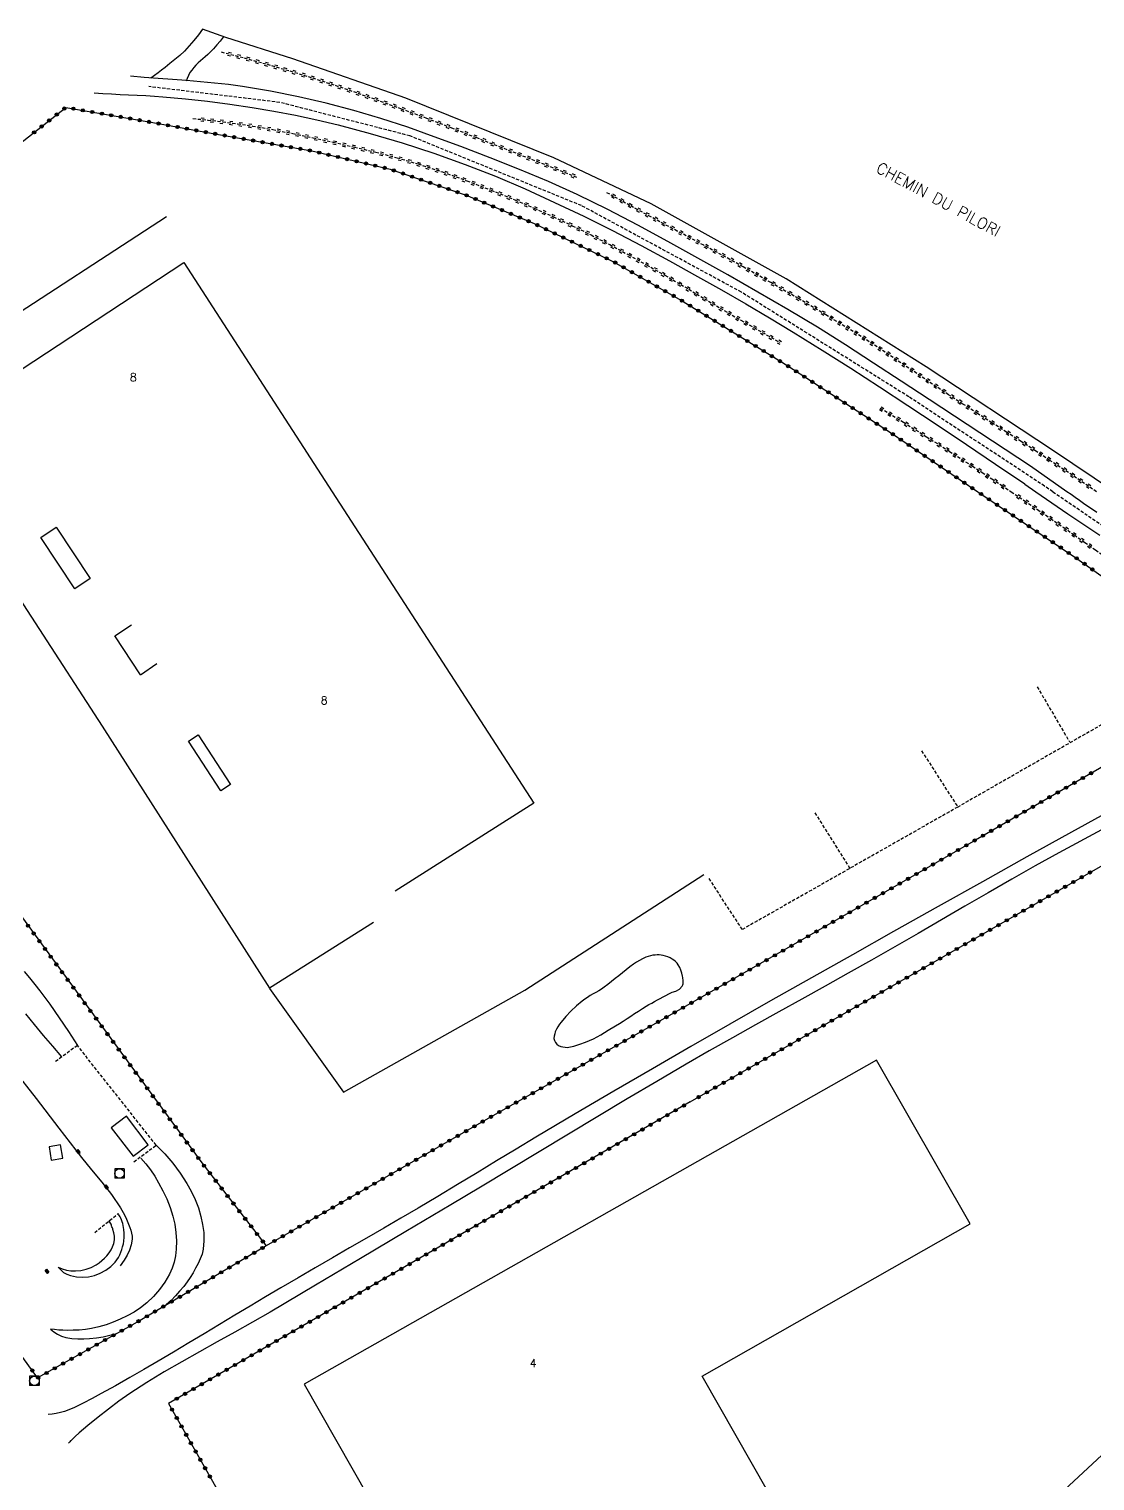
# Model space of a CAD drawing. Header units: millimetres. Extents: x 76000 to 76763, y 157000 to 158000.
# Drawn here: x 76088.7 to 76255.2, y 157516.4 to 157743.3 of the extents above; entities that cross this region are included whole.
import ezdxf
from ezdxf.enums import TextEntityAlignment as Align

# ---------------------------------------------------------------- set-up
doc = ezdxf.new("R2010")
doc.units = ezdxf.units.MM
doc.linetypes.add('DASHED', pattern=[0.75, 0.5, -0.25])
doc.layers.get('0').update_dxf_attribs({"linetype": 'CONTINUOUS'})
for name, color, linetype in [('W0001', 6, 'DASHED'), ('W0008', 7, 'CONTINUOUS'), ('W0017', 7, 'CONTINUOUS'), ('W0071', 7, 'CONTINUOUS'), ('W0101', 7, 'CONTINUOUS'), ('W0104', 1, 'CONTINUOUS'), ('W0112', 1, 'DASHED'), ('W0211', 2, 'CONTINUOUS'), ('W0214', 2, 'CONTINUOUS'), ('W0220', 5, 'DASHED'), ('W0323', 7, 'CONTINUOUS'), ('W0330', 7, 'CONTINUOUS'), ('W0401', 7, 'CONTINUOUS'), ('W0420', 7, 'CONTINUOUS'), ('W0515', 5, 'CONTINUOUS'), ('W0989', 7, 'CONTINUOUS'), ('W0991', 7, 'CONTINUOUS')]:
    doc.layers.add(name, color=color, linetype=linetype)
doc.styles.get("Standard").update_dxf_attribs({"font": 'romans.shx', "width": 0.85})

# ---------------------------------------------------------------- blocks, each defined once
blk = doc.blocks.new('T401')
for p, q in [((-0.3, 0.3), (0, 0.3)), ((-0.3, -0.25), (-0.3, 0.3)), ((-0.3, 0.15), (0, 0.15)), ((-0.3, 0), (0, 0)), ((0, 0.3), (0, -0.25)), ((-0.3, -0.15), (0, -0.15)), ((-0.3, -0.25), (-0.3, -0.3)), ((-0.3, -0.3), (0, -0.3)), ((0, -0.3), (0, -0.25))]:
    blk.add_line(p, q)
blk = doc.blocks.new('T420')
for p, q in [((0.75, 0.75), (-0.75, 0.75)), ((-0.75, 0.75), (-0.75, -0.75)), ((0.75, 0.75), (0.75, -0.75)), ((0.75, -0.75), (-0.75, -0.75))]:
    blk.add_line(p, q)
blk.add_ellipse((0, 0), major_axis=(-0.53, 0.53), ratio=1, start_param=3.926991, end_param=10.210176)
blk = doc.blocks.new('t323o')
at = {"color": 0, "linetype": 'Continuous'}
for radius in [0.25, 0.15]:
    blk.add_circle((0, 0), radius, dxfattribs=at)
blk = doc.blocks.new('t220o')
at = {"color": 0, "linetype": 'Continuous'}
for p, q in [((-0.25, 0.25), (0.25, 0.25)), ((-0.25, -0.25), (0.25, -0.25))]:
    blk.add_line(p, q, dxfattribs=at)

msp = doc.modelspace()

# ---------------------------------------------------------------- linework, layer by layer
at = {"layer": 'W0001'}
for points in [[(76248.64, 157671), (76247.33, 157671.89), (76226.13, 157685.84), (76199.98, 157702.19), (76175.01, 157715.71), (76148.22, 157726.61), (76127.88, 157731.84), (76107.41, 157734.31)], [(76248.64, 157671), (76267.02, 157658.49), (76278.1, 157652.2), (76285.31, 157650.82), (76291.8, 157652.59), (76298.69, 157656.21)]]:
    msp.add_lwpolyline(points, dxfattribs=at)
at = {"layer": 'W0008'}
for points in [[(76245.15, 157674.99), (76241.19, 157677.6), (76237.23, 157680.21), (76233.26, 157682.81), (76229.29, 157685.41), (76224.95, 157688.26), (76220.61, 157691.11), (76216.26, 157693.94), (76211.86, 157696.7), (76207.23, 157699.48), (76202.57, 157702.21), (76197.87, 157704.88), (76193.16, 157707.52), (76188.5, 157710.09), (76183.82, 157712.64), (76179.1, 157715.11), (76174.32, 157717.44), (76169.83, 157719.46), (76165.3, 157721.36), (76160.74, 157723.18), (76156.15, 157724.93), (76152.02, 157726.46), (76147.87, 157727.95), (76143.68, 157729.34), (76139.46, 157730.6), (76135.14, 157731.72), (76130.8, 157732.72), (76126.43, 157733.59), (76122.04, 157734.32), (76119.86, 157734.62), (76117.68, 157734.87), (76115.49, 157735.07), (76113.29, 157735.24), (76111.1, 157735.4), (76108.91, 157735.55), (76106.72, 157735.72), (76104.54, 157735.92)], [(76098.9, 157733.36), (76100.24, 157733.25), (76101.58, 157733.16), (76102.93, 157733.09), (76104.27, 157733.03), (76105.61, 157732.98), (76106.95, 157732.91), (76108.29, 157732.83), (76109.63, 157732.73), (76113.13, 157732.39), (76116.61, 157732.01), (76120.09, 157731.57), (76123.57, 157731.05), (76126.95, 157730.48), (76130.31, 157729.84), (76133.67, 157729.12), (76137, 157728.32), (76142.02, 157726.97), (76147.01, 157725.5), (76151.96, 157723.9), (76156.86, 157722.16), (76161.57, 157720.31), (76166.21, 157718.32), (76170.81, 157716.22), (76175.37, 157714.05), (76179.87, 157711.81), (76184.31, 157709.48), (76188.73, 157707.08), (76193.12, 157704.65), (76196.9, 157702.53), (76200.65, 157700.38), (76204.38, 157698.19), (76208.09, 157695.95), (76212.61, 157693.15), (76217.08, 157690.29), (76221.54, 157687.39), (76225.98, 157684.47), (76230.56, 157681.44), (76235.13, 157678.39), (76239.69, 157675.32), (76244.23, 157672.22)], [(76250.83, 157671), (76245.15, 157674.99)], [(76244.23, 157672.21), (76245.97, 157671)], [(76245.97, 157671), (76248.45, 157669.28), (76250.95, 157667.58), (76253.45, 157665.89), (76255.96, 157664.21)], [(76255.48, 157667.77), (76253.43, 157669.19), (76252.78, 157669.64), (76252.13, 157670.1), (76251.48, 157670.55), (76250.83, 157671)]]:
    msp.add_lwpolyline(points, dxfattribs=at)
at = {"layer": 'W0017'}
for points in [[(76110.19, 157713.98), (76082.47, 157695.93), (76074.93, 157691.48), (76072.37, 157689.05), (76070.06, 157685.58), (76068.51, 157682.97), (76065.59, 157679.99), (76057.98, 157675.3), (76050.79, 157671)], [(76079.16, 157666.68), (76100.14, 157634.39), (76126.26, 157593.46)], [(76126.26, 157593.41), (76137.81, 157577.18), (76166.15, 157593.11), (76194.09, 157611.21)], [(76126.26, 157593.49), (76142.53, 157603.74)], [(76086.26, 157580.78), (76089.82, 157576.19), (76093.37, 157571.59), (76096.93, 157567), (76098.48, 157565.06), (76100.07, 157563.14), (76101.61, 157561.18), (76103.01, 157559.11), (76103.43, 157558.37), (76103.81, 157557.62), (76104.15, 157556.84), (76104.45, 157556.05), (76104.59, 157555.61), (76104.72, 157555.16), (76104.8, 157554.7), (76104.81, 157554.23), (76104.67, 157553.35), (76104.41, 157552.5), (76104.04, 157551.7), (76103.58, 157550.95), (76102.95, 157550.05)]]:
    msp.add_lwpolyline(points, dxfattribs=at)
at = {"layer": 'W0071'}
for points in [[(76115.81, 157743.3), (76115.16, 157742.39), (76114.48, 157741.51), (76113.75, 157740.67), (76112.99, 157739.86), (76112.27, 157739.18), (76111.51, 157738.54), (76110.73, 157737.93), (76109.96, 157737.31), (76109.41, 157736.88), (76108.86, 157736.45), (76108.3, 157736.03), (76107.73, 157735.62)], [(76119.06, 157742.05), (76118.56, 157741.43), (76118.04, 157740.83), (76117.51, 157740.23), (76116.97, 157739.65), (76116.62, 157739.3), (76116.25, 157738.97), (76115.88, 157738.65), (76115.5, 157738.32), (76115.13, 157738), (76114.77, 157737.65), (76114.43, 157737.29), (76114.12, 157736.9), (76113.84, 157736.49), (76113.61, 157736.05), (76113.4, 157735.6), (76113.24, 157735.14)], [(76256.16, 157620.35), (76251.56, 157617.81), (76244.59, 157613.95), (76237.64, 157610.07), (76230.7, 157606.18), (76223.76, 157602.27), (76217.35, 157598.67), (76210.94, 157595.07), (76204.55, 157591.45), (76198.16, 157587.81), (76192.11, 157584.34), (76186.08, 157580.86), (76180.05, 157577.35), (76174.04, 157573.83), (76170.96, 157572), (76167.88, 157570.16), (76164.82, 157568.31), (76161.75, 157566.45), (76158.69, 157564.6), (76155.62, 157562.75), (76152.55, 157560.91), (76149.47, 157559.08), (76146.8, 157557.51), (76144.13, 157555.95), (76141.45, 157554.4), (76138.77, 157552.85), (76136.09, 157551.31), (76133.41, 157549.76), (76130.73, 157548.2), (76128.06, 157546.63), (76125.66, 157545.21), (76123.26, 157543.77), (76120.87, 157542.33), (76118.48, 157540.89), (76116.09, 157539.45), (76113.69, 157538.01), (76111.29, 157536.58), (76108.88, 157535.17), (76106.67, 157533.87), (76104.46, 157532.59), (76102.23, 157531.32), (76099.98, 157530.1), (76098.58, 157529.35), (76097.17, 157528.59), (76095.73, 157527.89), (76094.24, 157527.31), (76093.61, 157527.13), (76092.97, 157526.99), (76092.33, 157526.89), (76091.68, 157526.83)], [(76256.21, 157618.17), (76249.57, 157614.58), (76245.88, 157612.54), (76242.21, 157610.46), (76238.55, 157608.36), (76234.9, 157606.25), (76231.25, 157604.12), (76227.6, 157602), (76223.95, 157599.89), (76220.29, 157597.8), (76216.68, 157595.77), (76213.06, 157593.75), (76209.44, 157591.73), (76205.81, 157589.72), (76202.19, 157587.71), (76198.58, 157585.68), (76194.97, 157583.64), (76191.38, 157581.58), (76186.75, 157578.88), (76182.15, 157576.16), (76177.55, 157573.41), (76172.96, 157570.65), (76168.38, 157567.88), (76163.8, 157565.12), (76159.21, 157562.36), (76154.61, 157559.61), (76147.56, 157555.41), (76140.51, 157551.2), (76133.45, 157547.01), (76126.38, 157542.84), (76123.64, 157541.25), (76120.87, 157539.7), (76118.1, 157538.16), (76115.33, 157536.63), (76112.57, 157535.07), (76109.83, 157533.47), (76107.12, 157531.82), (76104.45, 157530.09), (76102.76, 157528.91), (76101.11, 157527.67), (76099.49, 157526.39), (76097.89, 157525.09), (76097.22, 157524.53), (76096.56, 157523.97), (76095.92, 157523.39), (76095.28, 157522.79), (76095.18, 157522.69), (76095.08, 157522.58), (76094.98, 157522.47), (76094.88, 157522.36)]]:
    msp.add_lwpolyline(points, dxfattribs=at)
at = {"layer": 'W0101'}
for points in [[(76085.52, 157688.79), (76085.52, 157688.79), (76112.91, 157706.82)], [(76112.91, 157706.82), (76136.08, 157671)], [(76136.08, 157671), (76167.56, 157622.35), (76145.88, 157608.59), (76145.88, 157608.59), (76145.88, 157608.59), (76145.88, 157608.59)]]:
    msp.add_lwpolyline(points, dxfattribs=at)
msp.add_lwpolyline([(76156.77, 157487.52), (76204.25, 157514.55), (76193.88, 157532.84), (76235.74, 157556.61), (76221.09, 157582.17), (76131.69, 157531.55)], close=True, dxfattribs=at)
at = {"layer": 'W0104'}
for points in [[(76092.95, 157665.47), (76098.26, 157657.45), (76095.86, 157655.86), (76090.54, 157663.88)], [(76115.14, 157633.02), (76120.17, 157625.27), (76118.65, 157624.28), (76113.63, 157632.04), (76115.14, 157633.02)], [(76101.56, 157571.64), (76104.96, 157567.17), (76107.34, 157568.97), (76103.94, 157573.44)], [(76091.84, 157568.65), (76092.19, 157566.58), (76094, 157566.89), (76093.65, 157568.96)]]:
    msp.add_lwpolyline(points, close=True, dxfattribs=at)
for points in [[(76106.14, 157642.41), (76102.13, 157648.49), (76104.73, 157650.22)], [(76106.14, 157642.41), (76108.67, 157644.15)]]:
    msp.add_lwpolyline(points, dxfattribs=at)
at = {"layer": 'W0112'}
for points in [[(76268.62, 157641.7), (76233.78, 157621.74), (76200.13, 157602.61), (76194.8, 157610.77)], [(76246.18, 157640.54), (76251.23, 157631.94)], [(76228.12, 157630.53), (76233.78, 157621.74)], [(76211.46, 157620.84), (76216.92, 157612.15)], [(76105.1, 157566.31), (76108.57, 157568.92), (76096.26, 157584.49), (76092.83, 157581.95)], [(76098.97, 157555.25), (76102.65, 157558.23)]]:
    msp.add_lwpolyline(points, dxfattribs=at)
at = {"layer": 'W0211'}
for points in [[(76088.14, 157589.45), (76089.52, 157587.75), (76090.93, 157586.05), (76092.36, 157584.38), (76093.81, 157582.73)], [(76106.18, 157566.87), (76106.95, 157565.97), (76107.67, 157565.03), (76108.34, 157564.06), (76108.95, 157563.04), (76109.62, 157561.79), (76110.24, 157560.51), (76110.77, 157559.19), (76111.19, 157557.83), (76111.47, 157556.56), (76111.67, 157555.27), (76111.75, 157553.96), (76111.71, 157552.65), (76111.59, 157551.64), (76111.37, 157550.64), (76111.06, 157549.67), (76110.65, 157548.74), (76109.93, 157547.5), (76109.09, 157546.34), (76108.14, 157545.27), (76107.11, 157544.28), (76106.15, 157543.51), (76105.13, 157542.84), (76104.06, 157542.24), (76102.96, 157541.7), (76101.88, 157541.24), (76100.77, 157540.84), (76099.63, 157540.51), (76098.48, 157540.25), (76097.53, 157540.1), (76096.57, 157540.02), (76095.61, 157539.98), (76094.65, 157539.97), (76094, 157539.98), (76093.35, 157540.02), (76092.7, 157540.09), (76092.05, 157540.17)], [(76093.27, 157549.85), (76093.67, 157549.41), (76094.12, 157549.04), (76094.63, 157548.75), (76095.18, 157548.53), (76096.12, 157548.33), (76097.07, 157548.27), (76098.01, 157548.36), (76098.94, 157548.57), (76099.84, 157548.91), (76100.7, 157549.37), (76101.47, 157549.94), (76102.16, 157550.64), (76102.43, 157550.99), (76102.67, 157551.38), (76102.88, 157551.77), (76103.06, 157552.19), (76103.21, 157552.61), (76103.34, 157553.03), (76103.45, 157553.47), (76103.53, 157553.9), (76103.6, 157554.52), (76103.59, 157555.14), (76103.52, 157555.75), (76103.42, 157556.36), (76103.35, 157556.65), (76103.26, 157556.94), (76103.15, 157557.22), (76103.04, 157557.5), (76102.95, 157557.69), (76102.86, 157557.87), (76102.76, 157558.05), (76102.65, 157558.23)]]:
    msp.add_lwpolyline(points, dxfattribs=at)
at = {"layer": 'W0214'}
for points in [[(76087.96, 157596.04), (76088.8, 157595.04), (76089.61, 157594.03), (76090.41, 157593), (76091.95, 157590.92), (76093.43, 157588.81), (76094.87, 157586.67), (76096.26, 157584.49)], [(76108.57, 157568.92), (76109.92, 157567.55), (76111.17, 157566.09), (76112.32, 157564.55), (76113.37, 157562.93), (76114.05, 157561.71), (76114.66, 157560.44), (76115.18, 157559.13), (76115.57, 157557.78), (76115.83, 157556.53), (76116, 157555.25), (76116.04, 157553.96), (76115.93, 157552.67), (76115.74, 157551.88), (76115.45, 157551.13), (76115.11, 157550.41), (76114.74, 157549.7), (76114.33, 157548.95), (76113.87, 157548.23), (76113.39, 157547.53), (76112.88, 157546.85), (76112.24, 157546.09), (76111.58, 157545.35), (76110.89, 157544.64), (76110.16, 157543.96)], [(76101.6, 157556.26), (76101.57, 157556.42), (76101.52, 157556.59), (76101.45, 157556.74), (76101.36, 157556.89), (76101.33, 157556.94), (76101.29, 157556.98), (76101.24, 157557.01), (76101.2, 157557.05)], [(76093.26, 157549.86), (76093.9, 157549.58), (76094.57, 157549.4), (76095.26, 157549.29), (76095.95, 157549.27), (76096.8, 157549.35), (76097.63, 157549.52), (76098.44, 157549.81), (76099.2, 157550.22), (76099.65, 157550.53), (76100.08, 157550.87), (76100.48, 157551.24), (76100.86, 157551.64), (76101.21, 157552.08), (76101.52, 157552.55), (76101.77, 157553.05), (76101.98, 157553.57), (76102.08, 157554.13), (76102.05, 157554.69), (76101.94, 157555.23), (76101.82, 157555.75), (76101.78, 157555.88), (76101.73, 157556.01), (76101.67, 157556.14), (76101.6, 157556.26)], [(76092.05, 157540.17), (76092.59, 157539.75), (76093.18, 157539.38), (76093.8, 157539.09), (76094.46, 157538.86), (76095.38, 157538.69), (76096.32, 157538.64), (76097.25, 157538.66), (76098.17, 157538.72), (76099.24, 157538.82), (76100.3, 157538.98), (76101.35, 157539.2), (76102.38, 157539.47)]]:
    msp.add_lwpolyline(points, dxfattribs=at)
at = {"layer": 'W0220'}
for points in [[(76174.27, 157720.13), (76171.35, 157721.29), (76168.42, 157722.46), (76165.49, 157723.61), (76162.55, 157724.76), (76158.65, 157726.29), (76154.75, 157727.82), (76150.84, 157729.34), (76146.91, 157730.8), (76143.41, 157732.07), (76139.91, 157733.32), (76136.39, 157734.53), (76132.85, 157735.67), (76129.3, 157736.76), (76125.74, 157737.8), (76122.17, 157738.79), (76118.58, 157739.73)], [(76114.32, 157729.32), (76116.65, 157729.09), (76118.98, 157728.82), (76121.3, 157728.5), (76123.62, 157728.15), (76126.78, 157727.6), (76129.93, 157726.98), (76133.07, 157726.32), (76136.2, 157725.62), (76139.54, 157724.86), (76142.87, 157724.06), (76146.19, 157723.2), (76149.48, 157722.23), (76153.32, 157720.97), (76157.12, 157719.59), (76160.88, 157718.13), (76164.62, 157716.61), (76167.63, 157715.32), (76170.62, 157713.98), (76173.57, 157712.58), (76176.51, 157711.13), (76179.43, 157709.62), (76182.32, 157708.05), (76185.18, 157706.44), (76188.04, 157704.82), (76189.28, 157704.1), (76190.52, 157703.38), (76191.75, 157702.65), (76192.98, 157701.91), (76194.2, 157701.17), (76195.43, 157700.44), (76196.66, 157699.71), (76197.9, 157698.98), (76199.92, 157697.81), (76201.94, 157696.65), (76203.97, 157695.49), (76206, 157694.34)], [(76255.44, 157671), (76254.19, 157671.86), (76252.94, 157672.72), (76251.68, 157673.58), (76250.42, 157674.42), (76248.17, 157675.91), (76245.92, 157677.39), (76243.66, 157678.86), (76241.39, 157680.32), (76239.12, 157681.77), (76236.85, 157683.23), (76234.59, 157684.7), (76232.33, 157686.17), (76230.47, 157687.4), (76228.61, 157688.65), (76226.76, 157689.9), (76224.91, 157691.15), (76223.06, 157692.39), (76221.19, 157693.63), (76219.32, 157694.85), (76217.43, 157696.05), (76213.18, 157698.65), (76208.89, 157701.19), (76204.58, 157703.68), (76200.25, 157706.15), (76198.2, 157707.29), (76196.15, 157708.42), (76194.1, 157709.53), (76192.04, 157710.64), (76189.97, 157711.74), (76187.91, 157712.84), (76185.85, 157713.95), (76183.8, 157715.07), (76182.56, 157715.75), (76181.31, 157716.44), (76180.07, 157717.12), (76178.83, 157717.81)], [(76221.67, 157684.08), (76225.29, 157681.86), (76228.9, 157679.6), (76232.49, 157677.32), (76236.06, 157675.02), (76237.58, 157674.02), (76239.1, 157673.02), (76240.62, 157672.01), (76242.13, 157671)], [(76242.13, 157671), (76244.19, 157669.61), (76246.24, 157668.22), (76248.29, 157666.82), (76250.33, 157665.41), (76251.99, 157664.25), (76253.65, 157663.08), (76255.31, 157661.91), (76256.95, 157660.73), (76258.6, 157659.55), (76260.25, 157658.37), (76261.9, 157657.19), (76263.55, 157656.01), (76266.05, 157654.24), (76268.55, 157652.48), (76271.05, 157650.71), (76273.56, 157648.95), (76275.8, 157647.36), (76278.04, 157645.78), (76280.29, 157644.19), (76282.54, 157642.61)]]:
    msp.add_lwpolyline(points, dxfattribs=at)
at = {"layer": 'W0323'}
for points in [[(76020.99, 157673.56), (76052.45, 157698.23), (76084.26, 157723.01), (76094.46, 157731.06), (76108.07, 157728.69), (76117.72, 157726.94), (76132.9, 157724.26), (76145.12, 157721.41), (76156.99, 157717.36), (76167.61, 157712.91), (76180.03, 157706.95), (76190.65, 157700.89), (76207.09, 157690.76), (76223.11, 157680.35), (76236.89, 157671)], [(76236.89, 157671), (76237.05, 157670.9), (76252.21, 157660.7), (76268.45, 157649.2), (76279.07, 157641.24)], [(76278.82, 157641.25), (76256.9, 157628.36), (76236.56, 157616.59), (76206.99, 157599.58), (76184.29, 157586.64), (76160.43, 157573.09), (76125.75, 157553.19)], [(76192, 157575.67), (76282.29, 157627.51)], [(76082.65, 157611.25), (76082.65, 157611.25), (76115.86, 157565.93), (76125.75, 157553.19), (76106.07, 157541.54), (76090.06, 157532.54), (76084.77, 157539.86), (76085.82, 157542.56)], [(76192, 157575.67), (76110.49, 157528.56)], [(76110.49, 157528.56), (76125.18, 157502.6), (76139.31, 157478.08)]]:
    msp.add_lwpolyline(points, dxfattribs=at)
at = {"layer": 'W0330'}
for points in [[(76258.26, 157671), (76248.57, 157677.52), (76228.82, 157690.5), (76206.98, 157704.29), (76185.91, 157716), (76170.69, 157723.2), (76147.57, 157732.52), (76129.9, 157738.63), (76119.48, 157741.96), (76115.81, 157743.3)], [(76292.84, 157554.78), (76271.71, 157534.8), (76237.2, 157502.77), (76214.51, 157483.58)]]:
    msp.add_lwpolyline(points, dxfattribs=at)
at = {"layer": 'W0515'}
msp.add_lwpolyline([(76186.54, 157598.62), (76186.16, 157598.58), (76185.79, 157598.5), (76185.42, 157598.4), (76185.06, 157598.27), (76184.56, 157598.04), (76184.07, 157597.77), (76183.6, 157597.48), (76183.14, 157597.17), (76182.54, 157596.75), (76181.96, 157596.31), (76181.4, 157595.86), (76180.83, 157595.39), (76180.27, 157594.93), (76179.71, 157594.47), (76179.14, 157594.02), (76178.55, 157593.59), (76178.13, 157593.31), (76177.69, 157593.04), (76177.25, 157592.78), (76176.81, 157592.53), (76176.37, 157592.27), (76175.94, 157592), (76175.52, 157591.72), (76175.11, 157591.41), (76174.22, 157590.66), (76173.36, 157589.87), (76172.56, 157589.03), (76171.81, 157588.13), (76171.55, 157587.79), (76171.3, 157587.42), (76171.09, 157587.04), (76170.92, 157586.63), (76170.82, 157586.31), (76170.74, 157585.96), (76170.71, 157585.6), (76170.78, 157585.24), (76170.94, 157584.93), (76171.16, 157584.67), (76171.44, 157584.46), (76171.76, 157584.32), (76172.79, 157584.19), (76173.8, 157584.36), (76174.75, 157584.67), (76175.64, 157585.01), (76176.88, 157585.53), (76178.05, 157586.17), (76179.18, 157586.88), (76180.31, 157587.57), (76180.92, 157587.94), (76181.52, 157588.31), (76182.12, 157588.7), (76182.71, 157589.09), (76183.31, 157589.48), (76183.9, 157589.87), (76184.51, 157590.25), (76185.11, 157590.62), (76185.55, 157590.87), (76185.98, 157591.12), (76186.42, 157591.37), (76186.87, 157591.61), (76187.31, 157591.84), (76187.75, 157592.08), (76188.19, 157592.32), (76188.63, 157592.57), (76189.15, 157592.79), (76189.74, 157592.99), (76190.31, 157593.28), (76190.75, 157593.74), (76190.84, 157593.94), (76190.89, 157594.14), (76190.91, 157594.35), (76190.91, 157594.56), (76190.88, 157594.75), (76190.85, 157594.94), (76190.81, 157595.13), (76190.77, 157595.33), (76190.68, 157595.79), (76190.54, 157596.24), (76190.36, 157596.68), (76190.13, 157597.1), (76189.93, 157597.36), (76189.7, 157597.59), (76189.45, 157597.8), (76189.18, 157597.99), (76188.85, 157598.18), (76188.49, 157598.33), (76188.13, 157598.45), (76187.76, 157598.55), (76187.46, 157598.6), (76187.15, 157598.63), (76186.85, 157598.64)], close=True, dxfattribs=at)

# ---------------------------------------------------------------- block references
at = {"layer": 'W0220'}
for p, rotation in [((76120.03, 157739.35), 165.3241807082551), ((76121.48, 157738.97), 165.3241807082551), ((76122.93, 157738.58), 164.5191842077932), ((76124.38, 157738.18), 164.5191842077932), ((76125.82, 157737.78), 163.714191772614), ((76127.26, 157737.36), 163.714191772614), ((76128.7, 157736.94), 163.714191772614), ((76130.14, 157736.51), 162.9092034030827), ((76131.57, 157736.07), 162.9092034030827), ((76133.01, 157735.62), 162.0035114409784), ((76134.43, 157735.16), 162.0035114409784), ((76135.86, 157734.7), 162.0035114409784), ((76137.28, 157734.22), 161.0999966698553), ((76138.7, 157733.73), 161.0999966698553), ((76140.12, 157733.24), 160.4448909922945), ((76141.53, 157732.74), 160.4448909922945), ((76142.95, 157732.24), 160.4448909922945), ((76144.36, 157731.73), 160.0382661959515), ((76115.81, 157729.17), 354.4065192737305), ((76145.77, 157731.22), 160.0382661959515), ((76147.18, 157730.71), 159.5012780807434), ((76148.58, 157730.18), 159.5012780807434), ((76149.99, 157729.65), 159.5012780807434), ((76151.39, 157729.12), 158.8664564293656), ((76117.3, 157729.01), 353.361751601166), ((76118.79, 157728.84), 353.361751601166), ((76120.28, 157728.64), 352.3169836671979), ((76121.76, 157728.43), 351.2722154732556), ((76123.25, 157728.21), 351.2722154732556), ((76124.72, 157727.96), 350.1276482958061), ((76126.2, 157727.7), 350.1276482958061), ((76127.68, 157727.42), 348.9852270503583), ((76129.15, 157727.14), 348.9852270503583), ((76130.62, 157726.84), 348.0889692095815), ((76152.79, 157728.58), 158.8664564293656), ((76154.19, 157728.04), 158.8664564293656), ((76155.58, 157727.5), 158.5587135176264), ((76156.98, 157726.95), 158.5587135176264), ((76132.09, 157726.53), 348.0889692095815), ((76133.55, 157726.22), 347.4389712282496), ((76135.02, 157725.89), 347.4389712282496), ((76136.48, 157725.56), 347.0477057312527), ((76137.94, 157725.22), 347.0477057312527), ((76139.4, 157724.89), 347.0477057312527), ((76140.86, 157724.54), 346.5507721926405), ((76158.38, 157726.4), 158.5587135176264), ((76159.77, 157725.85), 158.5781078024804), ((76161.17, 157725.3), 158.5781078024804), ((76162.56, 157724.76), 158.6004277012479), ((76142.32, 157724.19), 346.5507721926405), ((76143.78, 157723.83), 345.421375657463), ((76145.23, 157723.45), 345.421375657463), ((76146.68, 157723.05), 343.6603168411143), ((76148.12, 157722.63), 343.6603168411143), ((76163.96, 157724.21), 158.6004277012479), ((76165.36, 157723.66), 158.6004277012479), ((76166.75, 157723.11), 158.4901316149483), ((76168.15, 157722.56), 158.4901316149483), ((76149.55, 157722.21), 341.7530119064859), ((76150.98, 157721.74), 341.7530119064859), ((76152.4, 157721.27), 341.7530119064859), ((76153.82, 157720.78), 340.1048077428553), ((76155.23, 157720.27), 340.1048077428553), ((76169.54, 157722.01), 158.3798377201329), ((76170.94, 157721.46), 158.3798377201329), ((76172.33, 157720.9), 158.2695460171925), ((76173.73, 157720.35), 158.2695460171925), ((76156.64, 157719.76), 340.1048077428553), ((76158.05, 157719.23), 338.8038776193072), ((76159.45, 157718.69), 338.8038776193072), ((76160.84, 157718.15), 338.8038776193072), ((76162.23, 157717.58), 337.8505002815659), ((76163.62, 157717.02), 337.8505002815659), ((76165.01, 157716.44), 336.86741727162), ((76166.39, 157715.86), 336.86741727162), ((76180.01, 157717.16), 150.9167861232872), ((76181.32, 157716.43), 151.1366890132791), ((76182.63, 157715.71), 151.2466432795924), ((76167.77, 157715.26), 335.7440775080111), ((76169.13, 157714.65), 335.7440775080111), ((76170.5, 157714.03), 335.7440775080111), ((76171.86, 157713.39), 334.7016616362608), ((76183.95, 157714.99), 151.447094861472), ((76185.27, 157714.27), 151.447094861472), ((76186.59, 157713.56), 151.6943436780008), ((76173.22, 157712.75), 334.7016616362608), ((76174.56, 157712.09), 333.7401817786788), ((76175.91, 157711.43), 333.7401817786788), ((76187.91, 157712.85), 151.6943436780008), ((76189.23, 157712.14), 151.8360927350405), ((76190.55, 157711.43), 151.8723392330941), ((76177.25, 157710.75), 332.6059322579361), ((76178.58, 157710.06), 332.6059322579361), ((76179.9, 157709.36), 331.4426144924678), ((76181.22, 157708.64), 331.4426144924678), ((76191.87, 157710.72), 151.8723392330941), ((76193.2, 157710.01), 151.7768525203572), ((76194.52, 157709.3), 151.5496436584839), ((76182.54, 157707.92), 330.7072250320534), ((76183.85, 157707.19), 330.7072250320534), ((76185.15, 157706.46), 330.7072250320534), ((76195.84, 157708.59), 151.5496436584839), ((76197.15, 157707.87), 151.2169616094964), ((76198.46, 157707.14), 150.7788129403669), ((76199.77, 157706.41), 150.7788129403669), ((76186.46, 157705.72), 330.400003053003), ((76187.76, 157704.98), 330.400003053003), ((76189.06, 157704.23), 330.0829911083244), ((76201.08, 157705.67), 150.3866995162709), ((76202.38, 157704.93), 150.3866995162709), ((76203.69, 157704.19), 150.3866995162709), ((76190.36, 157703.47), 329.6281025930207), ((76191.65, 157702.71), 329.2924380634887), ((76192.94, 157701.94), 329.0760059903943), ((76204.99, 157703.45), 149.9875120511997), ((76206.29, 157702.7), 149.9875120511997), ((76207.59, 157701.95), 149.9875120511997), ((76194.22, 157701.16), 329.0844055920397), ((76195.51, 157700.39), 329.2814121169893), ((76196.8, 157699.63), 329.5976730599525), ((76208.89, 157701.2), 149.9875120511997), ((76210.18, 157700.43), 149.3547053558102), ((76211.47, 157699.67), 149.3547053558102), ((76198.09, 157698.87), 329.8803267179742), ((76199.39, 157698.12), 329.8803267179742), ((76200.69, 157697.37), 330.0799756957364), ((76212.76, 157698.9), 149.3547053558102), ((76214.04, 157698.12), 148.4883407282069), ((76215.32, 157697.34), 148.4883407282069), ((76201.99, 157696.62), 330.2796221255865), ((76203.29, 157695.88), 330.2796221255865), ((76204.6, 157695.13), 330.4792660059246), ((76216.6, 157696.56), 148.4883407282069), ((76217.87, 157695.77), 147.6329410033226), ((76205.9, 157694.39), 330.4792660059246), ((76219.14, 157694.96), 147.6329410033226), ((76220.4, 157694.15), 146.9533781848413), ((76221.65, 157693.32), 146.4383299291423), ((76222.9, 157692.5), 146.4383299291423), ((76224.15, 157691.66), 146.0878209887208), ((76225.39, 157690.82), 145.928344539747), ((76226.64, 157689.98), 145.928344539747), ((76227.88, 157689.14), 145.9599422253223), ((76229.12, 157688.3), 146.1561905770543), ((76230.37, 157687.47), 146.1561905770543), ((76231.62, 157686.64), 146.5170801520573), ((76221.91, 157683.93), 328.441690129082), ((76232.87, 157685.82), 146.8679358172166), ((76234.13, 157685), 146.8679358172166), ((76235.39, 157684.18), 147.1025958312884), ((76223.19, 157683.15), 328.441690129082), ((76224.47, 157682.36), 328.441690129082), ((76225.75, 157681.57), 328.0072380512823), ((76236.65, 157683.36), 147.1025958312884), ((76237.91, 157682.55), 147.2455992422619), ((76239.17, 157681.74), 147.2969439166556), ((76227.02, 157680.78), 328.0072380512823), ((76228.29, 157679.98), 328.0072380512823), ((76229.56, 157679.18), 327.5727867937482), ((76240.43, 157680.93), 147.2969439166556), ((76241.69, 157680.12), 147.2347925418058), ((76242.95, 157679.31), 147.2347925418058), ((76230.83, 157678.38), 327.5727867937482), ((76232.09, 157677.57), 327.5727867937482), ((76244.21, 157678.49), 147.0591505033692), ((76245.47, 157677.68), 147.0591505033692), ((76246.73, 157676.86), 146.7918640445436), ((76233.35, 157676.76), 327.1383363560223), ((76234.61, 157675.95), 327.1383363560223), ((76235.87, 157675.14), 327.1383363560223), ((76247.98, 157676.04), 146.7918640445436), ((76249.24, 157675.21), 146.4329371490479), ((76237.13, 157674.32), 326.8140658042363), ((76238.38, 157673.49), 326.6065110828218), ((76239.63, 157672.66), 326.414736404232), ((76250.49, 157674.38), 146.0976146896271), ((76251.73, 157673.54), 145.831802433796), ((76252.97, 157672.7), 145.5851778819388), ((76240.88, 157671.83), 326.2387418523818), ((76243.28, 157670.23), 326.0324038829518), ((76254.21, 157671.85), 145.3577411985843), ((76244.52, 157669.39), 325.8000663049823), ((76245.76, 157668.54), 325.8000663049823), ((76247, 157667.7), 325.5939959567344), ((76248.24, 157666.85), 325.5939959567344), ((76249.47, 157666), 325.4141930898651), ((76250.71, 157665.15), 325.1615972841798), ((76251.94, 157664.29), 325.1615972841798), ((76253.16, 157663.43), 324.8540677751176), ((76254.39, 157662.56), 324.6159229223585)]:
    msp.add_blockref('t220o', p, dxfattribs=dict(at, rotation=rotation))
at = {"layer": 'W0323'}
for p, rotation in [((76091.87, 157729.02), 38.27486265444509), ((76093.05, 157729.95), 38.27486265444509), ((76094.22, 157730.88), 38.27486265444509), ((76095.64, 157730.86), 350.0952981359802), ((76097.12, 157730.6), 350.0952981359802), ((76098.6, 157730.34), 350.0952981359802), ((76100.08, 157730.08), 350.0952981359802), ((76101.55, 157729.82), 350.0952981359802), ((76103.03, 157729.57), 350.0952981359802), ((76104.51, 157729.31), 350.0952981359802), ((76089.51, 157727.16), 38.27486265444509), ((76090.69, 157728.09), 38.27486265444509), ((76105.99, 157729.05), 350.0952981359802), ((76107.46, 157728.79), 350.0952981359802), ((76108.94, 157728.53), 349.7516159486999), ((76110.42, 157728.26), 349.7516159486999), ((76111.89, 157728), 349.7516159486999), ((76113.37, 157727.73), 349.7516159486999), ((76114.84, 157727.46), 349.7516159486999), ((76116.32, 157727.19), 349.7516159486999), ((76117.8, 157726.93), 349.9681183372654), ((76119.27, 157726.67), 349.9681183372654), ((76120.75, 157726.41), 349.9681183372654), ((76122.23, 157726.14), 349.9681183372654), ((76123.71, 157725.88), 349.9681183372654), ((76125.18, 157725.62), 349.9681183372654), ((76126.66, 157725.36), 349.9681183372654), ((76128.14, 157725.1), 349.9681183372654), ((76129.61, 157724.84), 349.9681183372654), ((76131.09, 157724.58), 349.9681183372654), ((76132.57, 157724.32), 349.9681183372654), ((76134.03, 157723.99), 346.8873197179671), ((76135.49, 157723.65), 346.8873197179671), ((76136.95, 157723.31), 346.8873197179671), ((76138.41, 157722.97), 346.8873197179671), ((76139.88, 157722.63), 346.8873197179671), ((76141.34, 157722.29), 346.8873197179671), ((76142.8, 157721.95), 346.8873197179671), ((76144.26, 157721.61), 346.8873197179671), ((76145.7, 157721.21), 341.1607529917077), ((76147.12, 157720.73), 341.1607529917077), ((76148.54, 157720.24), 341.1607529917077), ((76149.96, 157719.76), 341.1607529917077), ((76151.38, 157719.27), 341.1607529917077), ((76152.8, 157718.79), 341.1607529917077), ((76154.22, 157718.3), 341.1607529917077), ((76155.64, 157717.82), 341.1607529917077), ((76157.06, 157717.33), 337.2656133543233), ((76158.44, 157716.75), 337.2656133543233), ((76159.82, 157716.17), 337.2656133543233), ((76161.21, 157715.59), 337.2656133543233), ((76162.59, 157715.01), 337.2656133543233), ((76163.98, 157714.43), 337.2656133543233), ((76165.36, 157713.85), 337.2656133543233), ((76166.74, 157713.27), 337.2656133543233), ((76168.11, 157712.67), 334.37234116575), ((76169.47, 157712.02), 334.37234116575), ((76170.82, 157711.37), 334.37234116575), ((76172.17, 157710.72), 334.37234116575), ((76173.52, 157710.07), 334.37234116575), ((76174.88, 157709.42), 334.37234116575), ((76176.23, 157708.78), 334.37234116575), ((76177.58, 157708.13), 334.37234116575), ((76178.93, 157707.48), 334.37234116575), ((76180.28, 157706.81), 330.2830227725803), ((76181.58, 157706.07), 330.2830227725803), ((76182.88, 157705.32), 330.2830227725803), ((76184.18, 157704.58), 330.2830227725803), ((76185.49, 157703.84), 330.2830227725803), ((76186.79, 157703.09), 330.2830227725803), ((76188.09, 157702.35), 330.2830227725803), ((76189.4, 157701.61), 330.2830227725803), ((76190.7, 157700.86), 328.3458559472253), ((76191.97, 157700.07), 328.3458559472253), ((76193.25, 157699.29), 328.3458559472253), ((76194.53, 157698.5), 328.3458559472253), ((76195.8, 157697.71), 328.3458559472253), ((76197.08, 157696.93), 328.3458559472253), ((76198.36, 157696.14), 328.3458559472253), ((76199.64, 157695.35), 328.3458559472253), ((76200.91, 157694.56), 328.3458559472253), ((76202.19, 157693.78), 328.3458559472253), ((76203.47, 157692.99), 328.3458559472253), ((76204.74, 157692.2), 328.3458559472253), ((76206.02, 157691.41), 328.3458559472253), ((76207.29, 157690.62), 326.9936066482015), ((76208.55, 157689.81), 326.9936066482015), ((76209.81, 157688.99), 326.9936066482015), ((76211.07, 157688.17), 326.9936066482015), ((76212.32, 157687.35), 326.9936066482015), ((76213.58, 157686.54), 326.9936066482015), ((76214.84, 157685.72), 326.9936066482015), ((76216.1, 157684.9), 326.9936066482015), ((76217.36, 157684.09), 326.9936066482015), ((76218.61, 157683.27), 326.9936066482015), ((76219.87, 157682.45), 326.9936066482015), ((76221.13, 157681.63), 326.9936066482015), ((76222.39, 157680.82), 326.9936066482015), ((76223.64, 157679.99), 325.8540826116919), ((76224.88, 157679.15), 325.8540826116919), ((76226.12, 157678.31), 325.8540826116919), ((76227.36, 157677.46), 325.8540826116919), ((76228.6, 157676.62), 325.8540826116919), ((76229.85, 157675.78), 325.8540826116919), ((76231.09, 157674.94), 325.8540826116919), ((76232.33, 157674.1), 325.8540826116919), ((76233.57, 157673.25), 325.8540826116919), ((76234.81, 157672.41), 325.8540826116919), ((76236.05, 157671.57), 325.8540826116919), ((76237.42, 157670.65), 326.0977332955093), ((76238.66, 157669.81), 326.0977332955093), ((76239.91, 157668.97), 326.0977332955093), ((76241.15, 157668.14), 326.0977332955093), ((76242.4, 157667.3), 326.0977332955093), ((76243.64, 157666.46), 326.0977332955093), ((76244.89, 157665.63), 326.0977332955093), ((76246.13, 157664.79), 326.0977332955093), ((76247.38, 157663.95), 326.0977332955093), ((76248.62, 157663.12), 326.0977332955093), ((76249.87, 157662.28), 326.0977332955093), ((76251.11, 157661.44), 326.0977332955093), ((76252.36, 157660.6), 324.6747917865237), ((76253.58, 157659.74), 324.6747917865237), ((76254.8, 157658.87), 324.6747917865237), ((76254.6, 157627.02), 210.0381605620549), ((76250.7, 157624.77), 210.0381605620549), ((76252, 157625.52), 210.0381605620549), ((76253.3, 157626.27), 210.0381605620549), ((76246.81, 157622.52), 210.0381605620549), ((76248.1, 157623.27), 210.0381605620549), ((76249.4, 157624.02), 210.0381605620549), ((76242.91, 157620.27), 210.0381605620549), ((76244.21, 157621.02), 210.0381605620549), ((76245.51, 157621.77), 210.0381605620549), ((76239.01, 157618.01), 210.0381605620549), ((76240.31, 157618.76), 210.0381605620549), ((76241.61, 157619.51), 210.0381605620549), ((76235.12, 157615.76), 209.9076026484375), ((76236.42, 157616.51), 209.9076026484375), ((76237.72, 157617.26), 210.0381605620549), ((76231.22, 157613.52), 209.9076026484375), ((76232.52, 157614.27), 209.9076026484375), ((76233.82, 157615.02), 209.9076026484375), ((76227.32, 157611.28), 209.9076026484375), ((76228.62, 157612.02), 209.9076026484375), ((76229.92, 157612.77), 209.9076026484375), ((76254.44, 157611.52), 29.8578848555212), ((76223.42, 157609.03), 209.9076026484375), ((76224.72, 157609.78), 209.9076026484375), ((76226.02, 157610.53), 209.9076026484375), ((76250.54, 157609.28), 29.8578848555212), ((76251.84, 157610.02), 29.8578848555212), ((76253.14, 157610.77), 29.8578848555212), ((76219.51, 157606.79), 209.9076026484375), ((76220.81, 157607.54), 209.9076026484375), ((76222.11, 157608.28), 209.9076026484375), ((76246.64, 157607.04), 29.8578848555212), ((76247.94, 157607.78), 29.8578848555212), ((76249.24, 157608.53), 29.8578848555212), ((76215.61, 157604.54), 209.9076026484375), ((76216.91, 157605.29), 209.9076026484375), ((76218.21, 157606.04), 209.9076026484375), ((76242.74, 157604.8), 29.8578848555212), ((76244.04, 157605.54), 29.8578848555212), ((76245.34, 157606.29), 29.8578848555212), ((76088.55, 157603.2), 306.2346813463511), ((76089.43, 157601.99), 306.2346813463511), ((76211.71, 157602.3), 209.9076026484375), ((76213.01, 157603.05), 209.9076026484375), ((76214.31, 157603.8), 209.9076026484375), ((76238.83, 157602.56), 29.8578848555212), ((76240.14, 157603.3), 29.8578848555212), ((76241.44, 157604.05), 29.8578848555212), ((76090.32, 157600.78), 306.2346813463511), ((76207.81, 157600.06), 209.9076026484375), ((76209.11, 157600.81), 209.9076026484375), ((76210.41, 157601.55), 209.9076026484375), ((76234.93, 157600.32), 29.8578848555212), ((76236.23, 157601.06), 29.8578848555212), ((76237.53, 157601.81), 29.8578848555212), ((76091.21, 157599.57), 306.2346813463511), ((76092.09, 157598.36), 306.2346813463511), ((76203.9, 157597.83), 209.6943017365113), ((76205.21, 157598.57), 209.6943017365113), ((76206.51, 157599.31), 209.6943017365113), ((76231.03, 157598.08), 29.8578848555212), ((76232.33, 157598.82), 29.8578848555212), ((76233.63, 157599.57), 29.8578848555212), ((76092.98, 157597.15), 306.2346813463511), ((76093.87, 157595.94), 306.2346813463511), ((76200, 157595.6), 209.6943017365113), ((76201.3, 157596.34), 209.6943017365113), ((76202.6, 157597.08), 209.6943017365113), ((76227.13, 157595.84), 29.8578848555212), ((76228.43, 157596.58), 29.8578848555212), ((76229.73, 157597.33), 29.8578848555212), ((76094.75, 157594.73), 306.2346813463511), ((76095.64, 157593.52), 306.2346813463511), ((76196.09, 157593.37), 209.6943017365113), ((76197.39, 157594.11), 209.6943017365113), ((76198.69, 157594.85), 209.6943017365113), ((76223.22, 157593.6), 29.8578848555212), ((76224.52, 157594.34), 29.8578848555212), ((76225.83, 157595.09), 29.8578848555212), ((76096.53, 157592.31), 306.2346813463511), ((76097.41, 157591.1), 306.2346813463511), ((76192.18, 157591.14), 209.6943017365113), ((76193.48, 157591.88), 209.6943017365113), ((76194.78, 157592.62), 209.6943017365113), ((76219.32, 157591.35), 29.8578848555212), ((76220.62, 157592.1), 29.8578848555212), ((76221.92, 157592.85), 29.8578848555212), ((76098.3, 157589.89), 306.2346813463511), ((76099.19, 157588.68), 306.2346813463511), ((76188.27, 157588.91), 209.6943017365113), ((76189.57, 157589.65), 209.6943017365113), ((76190.87, 157590.39), 209.6943017365113), ((76214.12, 157588.37), 29.8578848555212), ((76215.42, 157589.11), 29.8578848555212), ((76216.72, 157589.86), 29.8578848555212), ((76218.02, 157590.61), 29.8578848555212), ((76100.07, 157587.47), 306.2346813463511), ((76100.96, 157586.26), 306.2346813463511), ((76184.36, 157586.68), 209.6943017365113), ((76185.66, 157587.42), 209.6943017365113), ((76186.97, 157588.17), 209.6943017365113), ((76210.21, 157586.13), 29.8578848555212), ((76211.52, 157586.87), 29.8578848555212), ((76212.82, 157587.62), 29.8578848555212), ((76101.85, 157585.05), 306.2346813463511), ((76102.73, 157583.84), 306.2346813463511), ((76180.45, 157584.46), 209.5881482689502), ((76181.75, 157585.2), 209.5881482689502), ((76183.06, 157585.94), 209.5881482689502), ((76206.31, 157583.89), 29.8578848555212), ((76207.61, 157584.63), 29.8578848555212), ((76208.91, 157585.38), 29.8578848555212), ((76103.62, 157582.63), 306.2346813463511), ((76176.53, 157582.24), 209.5881482689502), ((76177.84, 157582.98), 209.5881482689502), ((76179.14, 157583.72), 209.5881482689502), ((76202.41, 157581.65), 29.8578848555212), ((76203.71, 157582.39), 29.8578848555212), ((76205.01, 157583.14), 29.8578848555212), ((76104.51, 157581.42), 306.2346813463511), ((76105.39, 157580.21), 306.2346813463511), ((76172.62, 157580.01), 209.5881482689502), ((76173.92, 157580.75), 209.5881482689502), ((76175.23, 157581.49), 209.5881482689502), ((76198.51, 157579.41), 29.8578848555212), ((76199.81, 157580.15), 29.8578848555212), ((76201.11, 157580.9), 29.8578848555212), ((76106.28, 157579), 306.2346813463511), ((76107.17, 157577.79), 306.2346813463511), ((76167.4, 157577.05), 209.5881482689502), ((76168.71, 157577.79), 209.5881482689502), ((76170.01, 157578.53), 209.5881482689502), ((76171.32, 157579.27), 209.5881482689502), ((76194.6, 157577.17), 29.8578848555212), ((76195.9, 157577.91), 29.8578848555212), ((76197.21, 157578.66), 29.8578848555212), ((76108.05, 157576.58), 306.2346813463511), ((76108.94, 157575.37), 306.2346813463511), ((76163.49, 157574.83), 209.5881482689502), ((76164.79, 157575.57), 209.5881482689502), ((76166.1, 157576.31), 209.5881482689502), ((76191.01, 157575.1), 210.0273200156676), ((76193.3, 157576.42), 29.8578848555212), ((76109.83, 157574.16), 306.2346813463511), ((76110.71, 157572.95), 306.2346813463511), ((76159.58, 157572.6), 209.8543673939797), ((76160.88, 157573.35), 209.5881482689502), ((76162.18, 157574.09), 209.5881482689502), ((76187.12, 157572.85), 210.0273200156676), ((76188.41, 157573.6), 210.0273200156676), ((76189.71, 157574.35), 210.0273200156676), ((76111.6, 157571.74), 306.2346813463511), ((76112.49, 157570.53), 306.2346813463511), ((76155.68, 157570.36), 209.8543673939797), ((76156.98, 157571.11), 209.8543673939797), ((76158.28, 157571.86), 209.8543673939797), ((76183.22, 157570.6), 210.0273200156676), ((76184.52, 157571.35), 210.0273200156676), ((76185.82, 157572.1), 210.0273200156676), ((76113.37, 157569.32), 306.2346813463511), ((76114.26, 157568.12), 306.2346813463511), ((76151.77, 157568.12), 209.8543673939797), ((76153.07, 157568.87), 209.8543673939797), ((76154.37, 157569.62), 209.8543673939797), ((76179.32, 157568.34), 210.0273200156676), ((76180.62, 157569.1), 210.0273200156676), ((76181.92, 157569.85), 210.0273200156676), ((76115.15, 157566.91), 306.2346813463511), ((76116.04, 157565.7), 307.8282548287011), ((76147.87, 157565.88), 209.8543673939797), ((76149.17, 157566.63), 209.8543673939797), ((76150.47, 157567.38), 209.8543673939797), ((76175.43, 157566.09), 210.0273200156676), ((76176.73, 157566.84), 210.0273200156676), ((76178.03, 157567.59), 210.0273200156676), ((76116.96, 157564.52), 307.8282548287011), ((76143.97, 157563.64), 209.8543673939797), ((76145.27, 157564.39), 209.8543673939797), ((76146.57, 157565.14), 209.8543673939797), ((76171.53, 157563.84), 210.0273200156676), ((76172.83, 157564.59), 210.0273200156676), ((76174.13, 157565.34), 210.0273200156676), ((76117.88, 157563.33), 307.8282548287011), ((76118.8, 157562.15), 307.8282548287011), ((76140.06, 157561.4), 209.8543673939797), ((76141.37, 157562.15), 209.8543673939797), ((76142.67, 157562.9), 209.8543673939797), ((76167.64, 157561.59), 210.0273200156676), ((76168.93, 157562.34), 210.0273200156676), ((76170.23, 157563.09), 210.0273200156676), ((76119.72, 157560.96), 307.8282548287011), ((76120.64, 157559.78), 307.8282548287011), ((76136.16, 157559.16), 209.8543673939797), ((76137.46, 157559.91), 209.8543673939797), ((76138.76, 157560.66), 209.8543673939797), ((76163.74, 157559.34), 210.0273200156676), ((76165.04, 157560.09), 210.0273200156676), ((76166.34, 157560.84), 210.0273200156676), ((76121.56, 157558.59), 307.8282548287011), ((76122.48, 157557.41), 307.8282548287011), ((76132.26, 157556.92), 209.8543673939797), ((76133.56, 157557.67), 209.8543673939797), ((76134.86, 157558.42), 209.8543673939797), ((76159.84, 157557.09), 210.0273200156676), ((76161.14, 157557.84), 210.0273200156676), ((76162.44, 157558.59), 210.0273200156676), ((76123.4, 157556.22), 307.8282548287011), ((76124.32, 157555.04), 307.8282548287011), ((76128.36, 157554.68), 209.8543673939797), ((76129.66, 157555.43), 209.8543673939797), ((76130.96, 157556.18), 209.8543673939797), ((76155.95, 157554.83), 210.0273200156676), ((76157.25, 157555.58), 210.0273200156676), ((76158.55, 157556.33), 210.0273200156676), ((76123.89, 157552.09), 210.611963225836), ((76125.19, 157552.85), 210.611963225836), ((76125.24, 157553.85), 307.8282548287011), ((76127.05, 157553.94), 209.8543673939797), ((76152.05, 157552.58), 210.0273200156676), ((76153.35, 157553.33), 210.0273200156676), ((76154.65, 157554.08), 210.0273200156676), ((76120.02, 157549.8), 210.611963225836), ((76121.31, 157550.56), 210.611963225836), ((76122.6, 157551.33), 210.611963225836), ((76148.16, 157550.33), 210.0273200156676), ((76149.45, 157551.08), 210.0273200156676), ((76150.75, 157551.83), 210.0273200156676), ((76117.44, 157548.27), 210.611963225836), ((76118.73, 157549.03), 210.611963225836), ((76144.26, 157548.08), 210.0273200156676), ((76145.56, 157548.83), 210.0273200156676), ((76146.86, 157549.58), 210.0273200156676), ((76113.57, 157545.98), 210.611963225836), ((76114.86, 157546.74), 210.611963225836), ((76116.15, 157547.51), 210.611963225836), ((76140.36, 157545.83), 210.0273200156676), ((76141.66, 157546.58), 210.0273200156676), ((76142.96, 157547.33), 210.0273200156676), ((76109.69, 157543.69), 210.611963225836), ((76110.99, 157544.45), 210.611963225836), ((76112.28, 157545.21), 210.611963225836), ((76136.47, 157543.57), 210.0273200156676), ((76137.77, 157544.33), 210.0273200156676), ((76139.06, 157545.08), 210.0273200156676), ((76105.82, 157541.4), 209.3461939546001), ((76107.11, 157542.16), 210.611963225836), ((76108.4, 157542.92), 210.611963225836), ((76132.57, 157541.32), 210.0273200156676), ((76133.87, 157542.07), 210.0273200156676), ((76135.17, 157542.82), 210.0273200156676), ((76100.59, 157538.46), 209.3461939546001), ((76101.9, 157539.2), 209.3461939546001), ((76103.2, 157539.93), 209.3461939546001), ((76104.51, 157540.67), 209.3461939546001), ((76128.68, 157539.07), 210.0273200156676), ((76129.97, 157539.82), 210.0273200156676), ((76131.27, 157540.57), 210.0273200156676), ((76096.67, 157536.25), 209.3461939546001), ((76097.97, 157536.99), 209.3461939546001), ((76099.28, 157537.73), 209.3461939546001), ((76124.78, 157536.82), 210.0273200156676), ((76126.08, 157537.57), 210.0273200156676), ((76127.38, 157538.32), 210.0273200156676), ((76092.74, 157534.05), 209.3461939546001), ((76094.05, 157534.78), 209.3461939546001), ((76095.36, 157535.52), 209.3461939546001), ((76120.88, 157534.57), 210.0273200156676), ((76122.18, 157535.32), 210.0273200156676), ((76123.48, 157536.07), 210.0273200156676), ((76089.23, 157533.7), 125.870535875183), ((76090.13, 157532.58), 209.3461939546001), ((76091.44, 157533.31), 209.3461939546001), ((76116.99, 157532.32), 210.0273200156676), ((76118.29, 157533.07), 210.0273200156676), ((76119.58, 157533.82), 210.0273200156676), ((76113.09, 157530.06), 210.0273200156676), ((76114.39, 157530.81), 210.0273200156676), ((76115.69, 157531.56), 210.0273200156676), ((76111.05, 157527.58), 299.4968976365113), ((76111.79, 157529.31), 210.0273200156676), ((76111.79, 157526.27), 299.4968976365113), ((76112.53, 157524.97), 299.4968976365113), ((76113.27, 157523.66), 299.4968976365113), ((76114, 157522.36), 299.4968976365113), ((76114.74, 157521.05), 299.4968976365113), ((76115.48, 157519.75), 299.4968976365113), ((76116.22, 157518.44), 299.4968976365113), ((76116.96, 157517.14), 299.4968976365113)]:
    msp.add_blockref('t323o', p, dxfattribs=dict(at, rotation=rotation))
at = {"layer": 'W0401'}
for p, rotation in [((76096.51, 157567.99), 37.46794890067608), ((76100.91, 157562.45), 37.38620519668937), ((76091.64, 157549.28), 37.24686933762111)]:
    msp.add_blockref('T401', p, dxfattribs=dict(at, rotation=rotation))
at = {"layer": 'W0420'}
for p in [(76102.85, 157564.48), (76089.56, 157532.09)]:
    msp.add_blockref('T420', p, dxfattribs=at)

# ---------------------------------------------------------------- texts
at = {"layer": 'W0989'}
msp.add_text('CHEMIN DU PILORI', height=1.75, rotation=331.5546, dxfattribs=at).set_placement((76220.86, 157721.06))
at = {"layer": 'W0991'}
for s, p in [('8', (76105, 157688.91)), ('8', (76134.82, 157638.41)), ('4', (76167.47, 157534.85))]:
    msp.add_text(s, height=1.25, dxfattribs=at).set_placement(p, align=Align.MIDDLE_CENTER)

doc.saveas('drawing.dxf')
